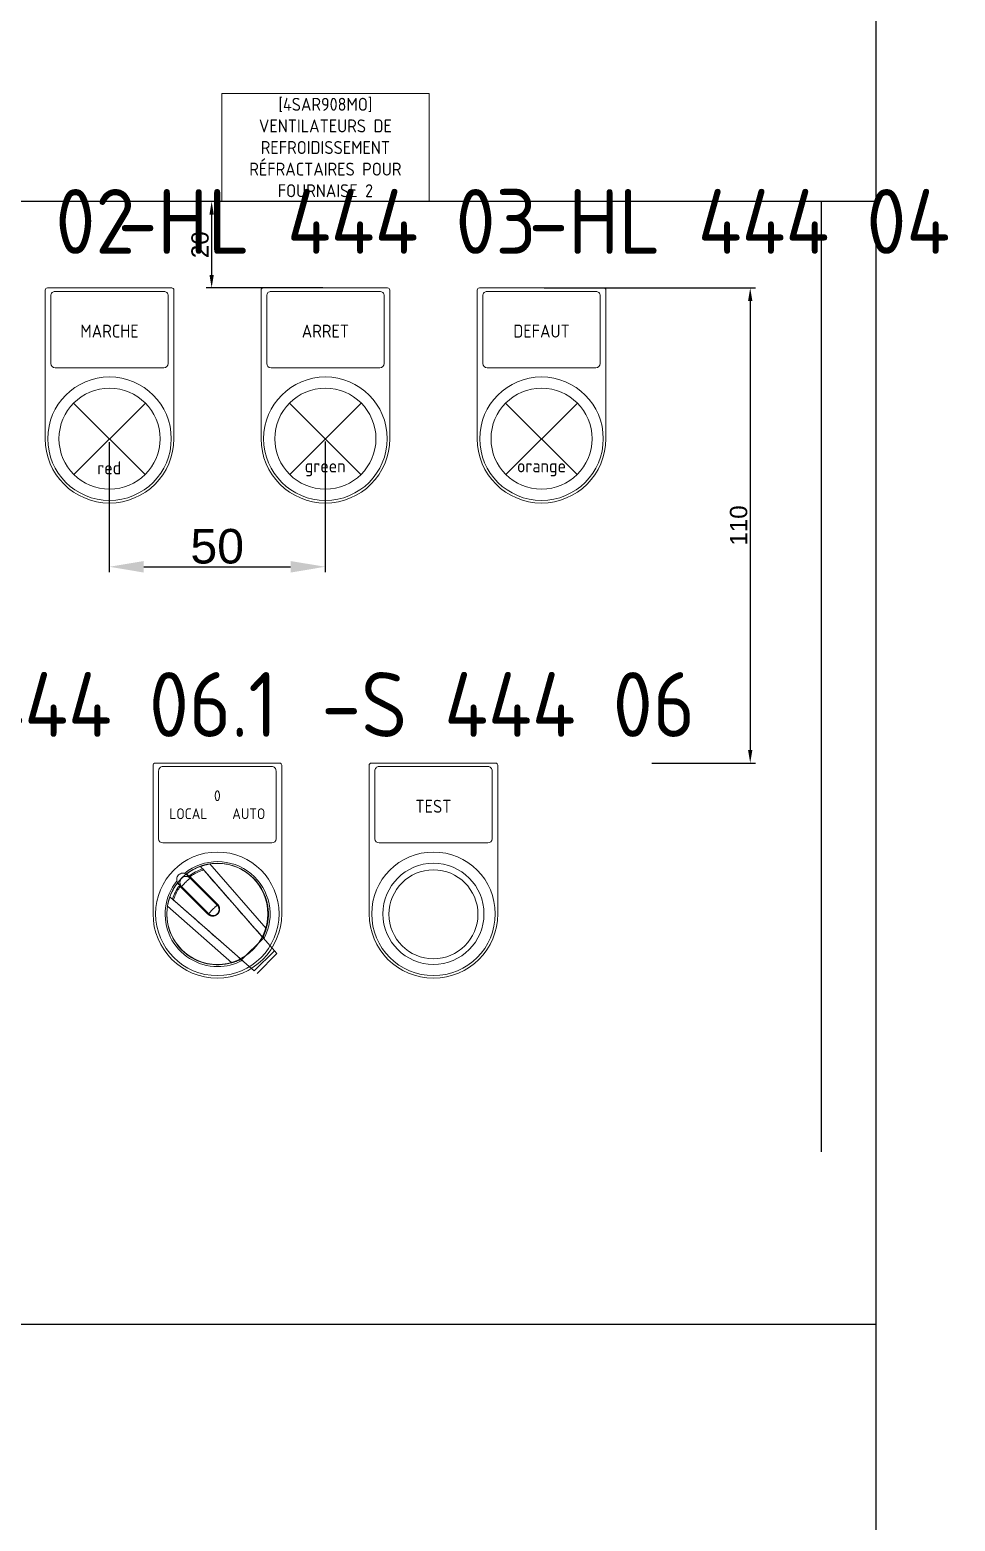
# Model space of a CAD drawing. Header units: millimetres. Extents: x 0 to 69574, y -5 to 41746.
# Drawn here: x 39737.2 to 39951.5, y 15093.9 to 15439.2 of the extents above; entities that cross this region are included whole.
import ezdxf
from ezdxf.enums import TextEntityAlignment as Align

# ---------------------------------------------------------------- set-up
doc = ezdxf.new("R2010")
doc.units = ezdxf.units.MM
doc.set_wipeout_variables(frame=1)
doc.layers.add('! NO PLOT !', color=7, linetype='Continuous', true_color=0xff75dd, plot=False)
doc.layers.add('000-PI-Oprema', color=30, linetype='Continuous', lineweight=5)
doc.layers.add('000-PI-ORMAR', color=2, linetype='Continuous')
doc.layers.add('000-PI_TEXT', color=7, linetype='Continuous')
doc.styles.add('PI0', font='isocpeur.ttf', dxfattribs={"width": 0.9})
doc.styles.get("Standard").update_dxf_attribs({"font": 'arial.ttf'})
doc.dimstyles.new('ISO-25', dxfattribs={"dimtxt": 4, "dimasz": 3, "dimexe": 1.25, "dimexo": 0.625, "dimtad": 1, "dimtxsty": 'Standard', "dimcen": 3, "dimadec": 0, "dimazin": 0, "dimtfac": 1, "dimtmove": 0, "dimatfit": 3, "dimfxl": 1, "dimarcsym": 0})
doc.dimstyles.new('ISO-25-lb', dxfattribs={"dimtxt": 8, "dimasz": 8, "dimexe": 1.25, "dimexo": 0.625, "dimtad": 1, "dimtxsty": 'Standard', "dimcen": 5, "dimadec": 0, "dimazin": 0, "dimtfac": 1, "dimtmove": 0, "dimatfit": 3, "dimfxl": 1, "dimarcsym": 0})

# ---------------------------------------------------------------- blocks, each defined once
blk = doc.blocks.new('podloska')
at = {"layer": '000-PI-Oprema'}
for p, q in [((43278.7, 39063.45), (43278.7, 39097.85)), ((43279.2, 39098.35), (43308, 39098.35)), ((43280, 39080.85), (43280, 39096.55)), ((43281, 39097.55), (43306.2, 39097.55)), ((43307.2, 39080.85), (43307.2, 39096.55)), ((43308.5, 39063.45), (43308.5, 39097.85)), ((43281, 39079.85), (43306.2, 39079.85))]:
    blk.add_line(p, q, dxfattribs=at)
blk.add_circle((43293.6, 39063.45), 14.3, dxfattribs=at)
at = {"layer": '000-PI-Oprema', "ltscale": 0.25}
blk.add_circle((43293.6, 39063.45), 11.7, dxfattribs=at)
at = {"layer": '000-PI-Oprema'}
for centre, radius, start, end in [((43279.2, 39097.85), 0.5, 90, 179.9998), ((43281, 39096.55), 1, 90, 180.0001), ((43306.2, 39096.55), 1, 359.9999, 90), ((43308, 39097.85), 0.5, 0.0002, 90), ((43281, 39080.85), 1, 180, 270), ((43306.2, 39080.85), 1, 270, 0), ((43293.6, 39063.45), 14.9, 180, 0)]:
    blk.add_arc(centre, radius, start, end, dxfattribs=at)
blk = doc.blocks.new('*D1689')
at = {"layer": '! NO PLOT !', "color": 0, "linetype": 'Continuous', "lineweight": -2, "ltscale": 0.25, "transparency": 16777216}
for p, q in [((39755.63, 15343.73), (39755.63, 15313.6)), ((39805.63, 15343.83), (39805.63, 15313.6)), ((39763.63, 15314.85), (39797.63, 15314.85))]:
    blk.add_line(p, q, dxfattribs=at)
at = {"layer": '! NO PLOT !', "color": 0, "ltscale": 0.25, "transparency": 16777216}
for points in [[(39763.63, 15316.18), (39763.63, 15313.51), (39755.63, 15314.85)], [(39797.63, 15316.18), (39797.63, 15313.51), (39805.63, 15314.85)]]:
    blk.add_solid(points, dxfattribs=at)
at = {"layer": 'Defpoints', "color": 0, "ltscale": 0.25, "transparency": 16777216}
for p in [(39755.63, 15344.35), (39805.63, 15344.45), (39805.63, 15314.85)]:
    blk.add_point(p, dxfattribs=at)
at = {"layer": '! NO PLOT !', "color": 0, "ltscale": 0.25, "transparency": 16777216, "insert": (39780.63, 15319.55), "char_height": 8, "attachment_point": 5}
blk.add_mtext('50', dxfattribs=at)
blk = doc.blocks.new('*D1690')
at = {"layer": '! NO PLOT !', "color": 0, "lineweight": -2, "ltscale": 0.25, "transparency": 16777216}
for p, q in [((39856.36, 15379.4), (39905.32, 15379.4)), ((39904.07, 15376.4), (39904.07, 15272.4)), ((39881.28, 15269.4), (39905.32, 15269.4))]:
    blk.add_line(p, q, dxfattribs=at)
at = {"layer": '! NO PLOT !', "color": 0, "ltscale": 0.25, "transparency": 16777216}
for points in [[(39903.57, 15376.4), (39904.57, 15376.4), (39904.07, 15379.4)], [(39903.57, 15272.4), (39904.57, 15272.4), (39904.07, 15269.4)]]:
    blk.add_solid(points, dxfattribs=at)
at = {"layer": 'Defpoints', "color": 0, "ltscale": 0.25, "transparency": 16777216}
for p in [(39855.73, 15379.4), (39880.66, 15269.4), (39904.07, 15269.4)]:
    blk.add_point(p, dxfattribs=at)
at = {"layer": '! NO PLOT !', "color": 0, "ltscale": 0.25, "transparency": 16777216, "insert": (39901.4, 15324.4), "char_height": 4, "attachment_point": 5, "rotation": 90}
blk.add_mtext('110', dxfattribs=at)
blk = doc.blocks.new('*D1709')
at = {"layer": '! NO PLOT !', "color": 0, "lineweight": -2, "ltscale": 0.25, "transparency": 16777216}
for p, q in [((39805.06, 15399.4), (39778.09, 15399.4)), ((39779.34, 15396.4), (39779.34, 15382.4)), ((39805.06, 15379.4), (39778.09, 15379.4))]:
    blk.add_line(p, q, dxfattribs=at)
at = {"layer": '! NO PLOT !', "color": 0, "ltscale": 0.25, "transparency": 16777216}
for points in [[(39778.84, 15396.4), (39779.84, 15396.4), (39779.34, 15399.4)], [(39778.84, 15382.4), (39779.84, 15382.4), (39779.34, 15379.4)]]:
    blk.add_solid(points, dxfattribs=at)
at = {"layer": 'Defpoints', "color": 0, "ltscale": 0.25, "transparency": 16777216}
for p in [(39805.68, 15399.4), (39779.34, 15379.4), (39805.68, 15379.4)]:
    blk.add_point(p, dxfattribs=at)
at = {"layer": '! NO PLOT !', "color": 0, "ltscale": 0.25, "transparency": 16777216, "insert": (39776.67, 15389.4), "char_height": 4, "attachment_point": 5, "rotation": 90}
blk.add_mtext('20', dxfattribs=at)

msp = doc.modelspace()

# ---------------------------------------------------------------- wipeouts: each hides what was drawn before it
msp.add_wipeout([(39609.672, 16761.404), (40000.16, 16761.404), (39999.672, 14778.904), (39609.66, 14776.904)]).dxf.layer = '000-PI-ORMAR'

# ---------------------------------------------------------------- next in the draw order: linework, layer by layer
at = {"layer": '! NO PLOT !'}
msp.add_line((39933.184, 16684.154), (39933.184, 14854.154), dxfattribs=at)
at = {"layer": '! NO PLOT !', "ltscale": 0.25}
for p, q in [((39933.184, 15399.404), (39678.184, 15399.404)), ((39920.511, 15399.404), (39920.511, 15179.404)), ((39933.184, 15139.404), (39678.184, 15139.404))]:
    msp.add_line(p, q, dxfattribs=at)
at = {"layer": '000-PI-Oprema'}
for p, q in [((39747.361, 15352.727), (39763.907, 15336.181)), ((39764.007, 15352.727), (39747.461, 15336.181)), ((39797.361, 15352.727), (39813.907, 15336.181)), ((39814.007, 15352.727), (39797.461, 15336.181)), ((39847.411, 15352.727), (39863.957, 15336.181)), ((39864.057, 15352.727), (39847.511, 15336.181)), ((39773.549, 15243.736), (39773.545, 15243.74)), ((39773.561, 15243.724), (39773.549, 15243.736)), ((39773.582, 15243.704), (39773.561, 15243.724)), ((39773.611, 15243.674), (39773.582, 15243.704)), ((39780.657, 15236.487), (39773.609, 15243.535)), ((39773.649, 15243.636), (39773.611, 15243.674)), ((39773.894, 15243.391), (39773.649, 15243.636)), ((39773.979, 15243.306), (39773.894, 15243.391)), ((39774.073, 15243.212), (39773.979, 15243.306)), ((39781.034, 15236.252), (39774.073, 15243.212)), ((39774.193, 15243.234), (39774.14, 15243.287)), ((39774.22, 15243.206), (39774.193, 15243.234)), ((39774.249, 15243.178), (39774.22, 15243.206)), ((39774.337, 15243.09), (39774.249, 15243.178)), ((39774.337, 15243.09), (39774.596, 15243.274)), ((39780.711, 15236.716), (39774.337, 15243.09)), ((39774.596, 15243.274), (39774.861, 15243.451)), ((39774.861, 15243.451), (39775.132, 15243.619)), ((39775.132, 15243.619), (39775.407, 15243.78)), ((39775.407, 15243.78), (39775.688, 15243.932)), ((39775.688, 15243.932), (39775.973, 15244.076)), ((39775.973, 15244.076), (39776.262, 15244.211)), ((39776.262, 15244.211), (39776.556, 15244.337)), ((39776.556, 15244.337), (39776.854, 15244.455)), ((39776.735, 15245.491), (39776.738, 15245.492)), ((39776.739, 15245.487), (39776.735, 15245.491)), ((39776.738, 15245.492), (39776.746, 15245.495)), ((39776.751, 15245.473), (39776.739, 15245.487)), ((39776.746, 15245.495), (39776.76, 15245.5)), ((39776.771, 15245.45), (39776.751, 15245.473)), ((39776.76, 15245.5), (39776.781, 15245.507)), ((39776.8, 15245.416), (39776.771, 15245.45)), ((39776.781, 15245.507), (39776.807, 15245.517)), ((39776.838, 15245.373), (39776.8, 15245.416)), ((39776.807, 15245.517), (39776.839, 15245.528)), ((39776.885, 15245.319), (39776.838, 15245.373)), ((39776.839, 15245.528), (39776.877, 15245.541)), ((39776.854, 15244.455), (39777.155, 15244.563)), ((39776.877, 15245.541), (39776.92, 15245.556)), ((39776.942, 15245.255), (39776.885, 15245.319)), ((39776.92, 15245.556), (39776.969, 15245.573)), ((39777.008, 15245.18), (39776.942, 15245.255)), ((39776.969, 15245.573), (39777.023, 15245.591)), ((39777.083, 15245.094), (39777.008, 15245.18)), ((39777.023, 15245.591), (39777.081, 15245.61)), ((39777.081, 15245.61), (39777.144, 15245.63)), ((39777.168, 15244.997), (39777.083, 15245.094)), ((39777.144, 15245.63), (39777.211, 15245.651)), ((39777.155, 15244.563), (39777.46, 15244.663)), ((39777.262, 15244.89), (39777.168, 15244.997)), ((39777.211, 15245.651), (39777.28, 15245.673)), ((39777.276, 15244.872), (39777.248, 15244.904)), ((39791.001, 15229.234), (39777.262, 15244.89)), ((39777.305, 15244.839), (39777.276, 15244.872)), ((39777.28, 15245.673), (39777.353, 15245.695)), ((39777.335, 15244.806), (39777.305, 15244.839)), ((39777.365, 15244.771), (39777.335, 15244.806)), ((39777.353, 15245.695), (39777.43, 15245.718)), ((39777.396, 15244.736), (39777.365, 15244.771)), ((39777.428, 15244.7), (39777.396, 15244.736)), ((39777.46, 15244.663), (39777.428, 15244.7)), ((39777.43, 15245.718), (39777.511, 15245.741)), ((39778.19, 15243.831), (39777.46, 15244.663)), ((39777.511, 15245.741), (39777.596, 15245.765)), ((39777.596, 15245.765), (39777.685, 15245.789)), ((39777.685, 15245.789), (39777.778, 15245.814)), ((39777.778, 15245.814), (39777.873, 15245.838)), ((39777.873, 15245.838), (39777.971, 15245.862)), ((39777.971, 15245.862), (39778.072, 15245.886)), ((39778.072, 15245.886), (39778.174, 15245.909)), ((39778.174, 15245.909), (39778.278, 15245.932)), ((39778.92, 15242.999), (39778.19, 15243.831)), ((39778.278, 15245.932), (39778.383, 15245.953)), ((39778.383, 15245.953), (39778.488, 15245.974)), ((39778.488, 15245.974), (39778.594, 15245.994)), ((39778.594, 15245.994), (39778.699, 15246.013)), ((39778.699, 15246.013), (39778.804, 15246.031)), ((39778.804, 15246.031), (39778.907, 15246.048)), ((39791.999, 15231.129), (39778.907, 15246.048)), ((39779.65, 15242.167), (39778.92, 15242.999)), ((39771.088, 15239.191), (39771.232, 15239.476)), ((39771.232, 15239.476), (39771.384, 15239.756)), ((39771.384, 15239.756), (39771.544, 15240.032)), ((39771.428, 15241.615), (39771.424, 15241.619)), ((39771.44, 15241.603), (39771.428, 15241.615)), ((39771.46, 15241.582), (39771.44, 15241.603)), ((39771.49, 15241.553), (39771.46, 15241.582)), ((39771.528, 15241.515), (39771.49, 15241.553)), ((39771.575, 15241.468), (39771.528, 15241.515)), ((39771.544, 15240.032), (39771.713, 15240.303)), ((39771.631, 15241.411), (39771.575, 15241.468)), ((39779.137, 15234.047), (39771.629, 15241.555)), ((39771.697, 15241.345), (39771.631, 15241.411)), ((39771.773, 15241.27), (39771.697, 15241.345)), ((39771.713, 15240.303), (39771.89, 15240.568)), ((39771.858, 15241.185), (39771.773, 15241.27)), ((39771.952, 15241.091), (39771.858, 15241.185)), ((39771.958, 15240.944), (39771.877, 15241.024)), ((39771.89, 15240.568), (39772.074, 15240.827)), ((39778.912, 15234.13), (39771.952, 15241.091)), ((39771.986, 15240.915), (39771.958, 15240.944)), ((39772.074, 15240.827), (39771.986, 15240.915)), ((39778.448, 15234.453), (39772.074, 15240.827)), ((39780.38, 15241.336), (39779.65, 15242.167)), ((39781.109, 15240.504), (39780.38, 15241.336)), ((39781.839, 15239.673), (39781.109, 15240.504)), ((39782.568, 15238.842), (39781.839, 15239.673)), ((39769.116, 15236.257), (39769.133, 15236.36)), ((39784.034, 15223.165), (39769.116, 15236.257)), ((39769.133, 15236.36), (39769.151, 15236.464)), ((39769.151, 15236.464), (39769.169, 15236.57)), ((39769.169, 15236.57), (39769.189, 15236.675)), ((39769.189, 15236.675), (39769.21, 15236.781)), ((39769.21, 15236.781), (39769.232, 15236.886)), ((39769.232, 15236.886), (39769.255, 15236.99)), ((39769.255, 15236.99), (39769.278, 15237.092)), ((39769.278, 15237.092), (39769.302, 15237.192)), ((39769.302, 15237.192), (39769.326, 15237.291)), ((39769.326, 15237.291), (39769.35, 15237.386)), ((39769.35, 15237.386), (39769.375, 15237.478)), ((39769.375, 15237.478), (39769.399, 15237.567)), ((39769.399, 15237.567), (39769.423, 15237.653)), ((39769.423, 15237.653), (39769.446, 15237.734)), ((39769.446, 15237.734), (39769.469, 15237.811)), ((39769.469, 15237.811), (39769.491, 15237.883)), ((39769.491, 15237.883), (39769.512, 15237.953)), ((39769.512, 15237.953), (39769.534, 15238.02)), ((39769.534, 15238.02), (39769.554, 15238.082)), ((39769.554, 15238.082), (39769.573, 15238.141)), ((39769.573, 15238.141), (39769.591, 15238.195)), ((39769.591, 15238.195), (39769.608, 15238.244)), ((39769.608, 15238.244), (39769.623, 15238.287)), ((39769.623, 15238.287), (39769.636, 15238.325)), ((39769.636, 15238.325), (39769.647, 15238.357)), ((39769.647, 15238.357), (39769.656, 15238.383)), ((39769.656, 15238.383), (39769.664, 15238.403)), ((39769.664, 15238.403), (39769.669, 15238.418)), ((39769.669, 15238.418), (39769.672, 15238.426)), ((39769.672, 15238.426), (39769.673, 15238.429)), ((39769.677, 15238.425), (39769.673, 15238.429)), ((39769.691, 15238.413), (39769.677, 15238.425)), ((39769.714, 15238.393), (39769.691, 15238.413)), ((39769.747, 15238.364), (39769.714, 15238.393)), ((39769.791, 15238.326), (39769.747, 15238.364)), ((39769.844, 15238.278), (39769.791, 15238.326)), ((39769.909, 15238.222), (39769.844, 15238.278)), ((39769.984, 15238.156), (39769.909, 15238.222)), ((39770.07, 15238.081), (39769.984, 15238.156)), ((39770.166, 15237.996), (39770.07, 15238.081)), ((39770.274, 15237.902), (39770.166, 15237.996)), ((39770.292, 15237.888), (39770.26, 15237.916)), ((39785.93, 15224.163), (39770.274, 15237.902)), ((39770.324, 15237.859), (39770.292, 15237.888)), ((39770.358, 15237.829), (39770.324, 15237.859)), ((39770.393, 15237.799), (39770.358, 15237.829)), ((39770.428, 15237.768), (39770.393, 15237.799)), ((39770.464, 15237.736), (39770.428, 15237.768)), ((39770.501, 15237.704), (39770.464, 15237.736)), ((39770.501, 15237.704), (39770.601, 15238.009)), ((39771.333, 15236.974), (39770.501, 15237.704)), ((39770.601, 15238.009), (39770.709, 15238.31)), ((39770.709, 15238.31), (39770.827, 15238.607)), ((39770.827, 15238.607), (39770.953, 15238.901)), ((39770.953, 15238.901), (39771.088, 15239.191)), ((39772.165, 15236.244), (39771.333, 15236.974)), ((39772.997, 15235.514), (39772.165, 15236.244)), ((39781.117, 15236.027), (39780.657, 15236.487)), ((39780.76, 15236.664), (39780.711, 15236.716)), ((39780.807, 15236.61), (39780.76, 15236.664)), ((39780.852, 15236.554), (39780.807, 15236.61)), ((39780.894, 15236.496), (39780.852, 15236.554)), ((39780.934, 15236.436), (39780.894, 15236.496)), ((39780.971, 15236.374), (39780.934, 15236.436)), ((39781.005, 15236.311), (39780.971, 15236.374)), ((39781.036, 15236.246), (39781.005, 15236.311)), ((39781.064, 15236.18), (39781.036, 15236.246)), ((39781.089, 15236.113), (39781.064, 15236.18)), ((39781.112, 15236.045), (39781.089, 15236.113)), ((39781.131, 15235.976), (39781.112, 15236.045)), ((39781.147, 15235.906), (39781.131, 15235.976)), ((39781.159, 15235.835), (39781.147, 15235.906)), ((39783.298, 15238.01), (39782.568, 15238.842)), ((39784.756, 15236.348), (39783.298, 15238.01)), ((39785.485, 15235.518), (39784.756, 15236.348)), ((39773.828, 15234.784), (39772.997, 15235.514)), ((39774.66, 15234.054), (39773.828, 15234.784)), ((39775.491, 15233.325), (39774.66, 15234.054)), ((39776.322, 15232.595), (39775.491, 15233.325)), ((39777.153, 15231.866), (39776.322, 15232.595)), ((39778.5, 15234.404), (39778.448, 15234.453)), ((39778.554, 15234.356), (39778.5, 15234.404)), ((39778.61, 15234.312), (39778.554, 15234.356)), ((39778.668, 15234.269), (39778.61, 15234.312)), ((39778.728, 15234.23), (39778.668, 15234.269)), ((39778.79, 15234.193), (39778.728, 15234.23)), ((39778.853, 15234.159), (39778.79, 15234.193)), ((39778.917, 15234.128), (39778.853, 15234.159)), ((39778.984, 15234.1), (39778.917, 15234.128)), ((39779.051, 15234.074), (39778.984, 15234.1)), ((39779.119, 15234.052), (39779.051, 15234.074)), ((39779.188, 15234.033), (39779.119, 15234.052)), ((39779.258, 15234.017), (39779.188, 15234.033)), ((39779.329, 15234.004), (39779.258, 15234.017)), ((39779.4, 15233.995), (39779.329, 15234.004)), ((39779.472, 15233.988), (39779.4, 15233.995)), ((39779.543, 15233.985), (39779.472, 15233.988)), ((39779.615, 15233.985), (39779.543, 15233.985)), ((39779.615, 15233.985), (39779.687, 15233.988)), ((39779.687, 15233.988), (39779.758, 15233.995)), ((39779.758, 15233.995), (39779.829, 15234.004)), ((39779.829, 15234.004), (39779.9, 15234.017)), ((39779.9, 15234.017), (39779.97, 15234.033)), ((39779.97, 15234.033), (39780.039, 15234.052)), ((39780.039, 15234.052), (39780.108, 15234.074)), ((39780.108, 15234.074), (39780.175, 15234.1)), ((39780.175, 15234.1), (39780.241, 15234.128)), ((39780.241, 15234.128), (39780.306, 15234.159)), ((39780.306, 15234.159), (39780.369, 15234.193)), ((39780.369, 15234.193), (39780.43, 15234.23)), ((39780.43, 15234.23), (39780.49, 15234.269)), ((39780.49, 15234.269), (39780.548, 15234.312)), ((39780.548, 15234.312), (39780.605, 15234.356)), ((39780.605, 15234.356), (39780.659, 15234.404)), ((39780.659, 15234.404), (39780.711, 15234.453)), ((39780.711, 15234.453), (39780.76, 15234.505)), ((39780.76, 15234.505), (39780.807, 15234.559)), ((39780.807, 15234.559), (39780.852, 15234.615)), ((39780.852, 15234.615), (39780.894, 15234.673)), ((39780.894, 15234.673), (39780.934, 15234.733)), ((39780.934, 15234.733), (39780.971, 15234.795)), ((39780.971, 15234.795), (39781.005, 15234.858)), ((39781.005, 15234.858), (39781.036, 15234.923)), ((39781.036, 15234.923), (39781.064, 15234.989)), ((39781.064, 15234.989), (39781.089, 15235.056)), ((39781.089, 15235.056), (39781.112, 15235.125)), ((39781.112, 15235.125), (39781.131, 15235.194)), ((39781.131, 15235.194), (39781.147, 15235.264)), ((39781.147, 15235.264), (39781.16, 15235.334)), ((39781.169, 15235.764), (39781.159, 15235.835)), ((39781.16, 15235.334), (39781.169, 15235.406)), ((39781.176, 15235.692), (39781.169, 15235.764)), ((39781.169, 15235.406), (39781.176, 15235.477)), ((39781.179, 15235.621), (39781.176, 15235.692)), ((39781.176, 15235.477), (39781.179, 15235.549)), ((39781.179, 15235.549), (39781.179, 15235.621)), ((39786.214, 15234.687), (39785.485, 15235.518)), ((39786.943, 15233.856), (39786.214, 15234.687)), ((39787.672, 15233.026), (39786.943, 15233.856)), ((39789.129, 15231.365), (39787.672, 15233.026)), ((39778.815, 15230.408), (39777.153, 15231.866)), ((39779.646, 15229.678), (39778.815, 15230.408)), ((39780.477, 15228.949), (39779.646, 15229.678)), ((39789.858, 15230.535), (39789.129, 15231.365)), ((39791.314, 15228.875), (39789.858, 15230.535)), ((39790.174, 15230.175), (39790.175, 15230.176)), ((39791, 15229.233), (39791.001, 15229.234)), ((39791.32, 15228.871), (39791.001, 15229.234)), ((39791.334, 15229.166), (39791.337, 15229.229)), ((39791.336, 15229.103), (39791.334, 15229.166)), ((39791.344, 15229.042), (39791.336, 15229.103)), ((39791.337, 15229.229), (39791.345, 15229.294)), ((39791.357, 15228.981), (39791.344, 15229.042)), ((39791.345, 15229.294), (39791.358, 15229.359)), ((39791.375, 15228.922), (39791.357, 15228.981)), ((39791.358, 15229.359), (39791.375, 15229.426)), ((39791.375, 15229.426), (39791.396, 15229.495)), ((39791.396, 15229.495), (39791.422, 15229.565)), ((39791.422, 15229.565), (39791.45, 15229.638)), ((39791.45, 15229.638), (39791.482, 15229.713)), ((39791.482, 15229.713), (39791.556, 15229.883)), ((39791.556, 15229.883), (39791.632, 15230.07)), ((39791.632, 15230.07), (39791.71, 15230.27)), ((39791.71, 15230.27), (39791.788, 15230.48)), ((39791.788, 15230.48), (39791.863, 15230.696)), ((39791.863, 15230.696), (39791.934, 15230.914)), ((39791.934, 15230.914), (39791.999, 15231.129)), ((39781.308, 15228.221), (39780.477, 15228.949)), ((39782.138, 15227.492), (39781.308, 15228.221)), ((39784.629, 15225.306), (39782.138, 15227.492)), ((39786.289, 15223.849), (39791.314, 15228.875)), ((39786.293, 15223.844), (39791.32, 15228.871)), ((39789.225, 15221.271), (39793.893, 15225.939)), ((39793.893, 15225.939), (39791.32, 15228.871)), ((39791.398, 15228.863), (39791.375, 15228.922)), ((39791.427, 15228.803), (39791.398, 15228.863)), ((39791.461, 15228.744), (39791.427, 15228.803)), ((39791.499, 15228.684), (39791.461, 15228.744)), ((39791.543, 15228.624), (39791.499, 15228.684)), ((39791.591, 15228.564), (39791.543, 15228.624)), ((39791.643, 15228.503), (39791.591, 15228.564)), ((39794.44, 15225.316), (39793.893, 15225.939)), ((39784.034, 15223.165), (39784.171, 15223.206)), ((39784.171, 15223.206), (39784.309, 15223.249)), ((39784.309, 15223.249), (39784.448, 15223.295)), ((39784.448, 15223.295), (39784.586, 15223.342)), ((39784.586, 15223.342), (39784.722, 15223.39)), ((39786.289, 15223.849), (39784.629, 15225.306)), ((39784.722, 15223.39), (39784.856, 15223.439)), ((39784.856, 15223.439), (39784.986, 15223.489)), ((39784.986, 15223.489), (39785.111, 15223.539)), ((39784.988, 15224.989), (39784.989, 15224.99)), ((39785.111, 15223.539), (39785.231, 15223.588)), ((39785.231, 15223.588), (39785.345, 15223.636)), ((39785.345, 15223.636), (39785.451, 15223.682)), ((39785.451, 15223.682), (39785.525, 15223.713)), ((39785.525, 15223.713), (39785.598, 15223.742)), ((39785.598, 15223.742), (39785.669, 15223.767)), ((39785.669, 15223.767), (39785.738, 15223.789)), ((39785.738, 15223.789), (39785.806, 15223.806)), ((39785.806, 15223.806), (39785.871, 15223.819)), ((39785.871, 15223.819), (39785.935, 15223.827)), ((39785.93, 15224.163), (39785.931, 15224.164)), ((39786.293, 15223.844), (39785.93, 15224.163)), ((39785.935, 15223.827), (39785.998, 15223.83)), ((39786.06, 15223.827), (39785.998, 15223.83)), ((39786.122, 15223.82), (39786.06, 15223.827)), ((39786.183, 15223.807), (39786.122, 15223.82)), ((39786.243, 15223.789), (39786.183, 15223.807)), ((39786.302, 15223.765), (39786.243, 15223.789)), ((39789.225, 15221.271), (39786.293, 15223.844)), ((39786.361, 15223.737), (39786.302, 15223.765)), ((39786.42, 15223.703), (39786.361, 15223.737)), ((39786.479, 15223.664), (39786.42, 15223.703)), ((39786.539, 15223.621), (39786.479, 15223.664)), ((39786.6, 15223.573), (39786.539, 15223.621)), ((39786.661, 15223.521), (39786.6, 15223.573)), ((39789.848, 15220.724), (39794.44, 15225.316))]:
    msp.add_line(p, q, dxfattribs=at)
msp.add_lwpolyline([(39781.684, 15424.404), (39829.684, 15424.404), (39829.684, 15399.404), (39781.684, 15399.404)], close=True, dxfattribs=at)
for points in [[(39773.131, 15243.849), (39772.882, 15243.911), (39772.623, 15243.924), (39772.363, 15243.887), (39772.111, 15243.8), (39771.877, 15243.668), (39771.669, 15243.495), (39771.496, 15243.287), (39771.364, 15243.053), (39771.277, 15242.801), (39771.24, 15242.541), (39771.252, 15242.281), (39771.315, 15242.033)], [(39774.375, 15242.769), (39774.163, 15242.942), (39773.922, 15243.071), (39773.66, 15243.15), (39773.387, 15243.177), (39773.114, 15243.15), (39772.852, 15243.07), (39772.61, 15242.94), (39772.398, 15242.766), (39772.224, 15242.554), (39772.094, 15242.312), (39772.014, 15242.05), (39771.987, 15241.777), (39772.013, 15241.504), (39772.093, 15241.242), (39772.221, 15241.001), (39772.395, 15240.789)], [(39773.609, 15243.535), (39773.386, 15243.716), (39773.131, 15243.849)], [(39771.315, 15242.033), (39771.447, 15241.778), (39771.629, 15241.555)], [(39774.375, 15242.769), (39774.344, 15242.761), (39774.277, 15242.716), (39774.175, 15242.635), (39774.043, 15242.52), (39773.886, 15242.378), (39773.71, 15242.212), (39773.52, 15242.03), (39773.326, 15241.838), (39773.134, 15241.643), (39772.952, 15241.454), (39772.786, 15241.278), (39772.643, 15241.12), (39772.529, 15240.988), (39772.448, 15240.887), (39772.403, 15240.819), (39772.395, 15240.789)], [(39780.657, 15236.487), (39780.627, 15236.479), (39780.559, 15236.434), (39780.458, 15236.352), (39780.326, 15236.238), (39780.168, 15236.096), (39779.992, 15235.93), (39779.803, 15235.747), (39779.608, 15235.555), (39779.416, 15235.361), (39779.234, 15235.172), (39779.068, 15234.996), (39778.926, 15234.838), (39778.811, 15234.706), (39778.73, 15234.605), (39778.685, 15234.537), (39778.677, 15234.507)], [(39778.677, 15234.507), (39778.889, 15234.333), (39779.131, 15234.204), (39779.393, 15234.125), (39779.666, 15234.098), (39779.939, 15234.125), (39780.201, 15234.205), (39780.443, 15234.334), (39780.655, 15234.509), (39780.829, 15234.721), (39780.959, 15234.963), (39781.039, 15235.225), (39781.066, 15235.498), (39781.039, 15235.771), (39780.96, 15236.033), (39780.831, 15236.275), (39780.657, 15236.487)]]:
    msp.add_lwpolyline(points, dxfattribs=at)
msp.add_circle((39830.709, 15234.404), 10.3, dxfattribs=at)
for centre, radius, start, end in [((39780.725, 15234.439), 12.15, 332.06339, 129.08147), ((39780.725, 15234.439), 11.75, 109.84984, 128.23046), ((39780.725, 15234.439), 11.01, 126.64371, 127.16937), ((39780.711, 15234.453), 11.01, 108.33018, 126.64371), ((39780.725, 15234.439), 11.01, 108.33018, 108.33753), ((39780.725, 15234.439), 11.75, 343.63927, 98.89794), ((39780.725, 15234.439), 12.15, 140.91853, 270), ((39780.725, 15234.439), 11.75, 142.33437, 160.15016), ((39780.711, 15234.453), 11.01, 143.35629, 161.66982), ((39780.725, 15234.439), 11.75, 141.76954, 142.33437), ((39780.725, 15234.439), 11.01, 142.83063, 143.35629), ((39780.725, 15234.439), 11.75, 171.10206, 286.36073), ((39780.725, 15234.439), 11.01, 161.66247, 161.66982), ((39780.725, 15234.439), 12.15, 270, 297.93658)]:
    msp.add_arc(centre, radius, start, end, dxfattribs=at)

# ---------------------------------------------------------------- next in the draw order: block references
for p in [(-3537.912, -23718.947), (-3487.912, -23718.947), (-3437.862, -23718.947), (-3512.937, -23828.947), (-3462.887, -23828.947)]:
    msp.add_blockref('podloska', p, dxfattribs=at)

# ---------------------------------------------------------------- next in the draw order: texts
at = {"layer": '! NO PLOT !', "char_height": 3, "width": 27.82747, "attachment_point": 5, "style": 'PI0'}
for s, insert in [('{\\fISOCPEUR|b0|i0|c238|p34;red}', (39755.634, 15337.75)), ('{\\fISOCPEUR|b0|i0|c238|p34;green}', (39805.634, 15337.75)), ('{\\fISOCPEUR|b0|i0|c238|p34;orange}', (39855.734, 15337.75))]:
    msp.add_mtext(s, dxfattribs=dict(at, insert=insert))
at = {"layer": '000-PI_TEXT', "style": 'PI0', "width": 0.9}
for s, p in [('-HL 444 02', (39713.279, 15394.824)), ('-HL 444 03', (39806.091, 15394.824)), ('-HL 444 04', (39901.564, 15394.824)), ('-S 444 06.1', (39745.97, 15282.992)), ('-S 444 06', (39848.019, 15282.992))]:
    msp.add_text(s, height=15, dxfattribs=at).set_placement(p, align=Align.MIDDLE)
at = {"layer": '000-PI_TEXT', "linetype": 'Continuous', "insert": (39781.684, 15411.904), "char_height": 3, "width": 48, "attachment_point": 4, "style": 'PI0'}
msp.add_mtext('\\pxqc;[4SAR908MO]\\PVENTILATEURS DE REFROIDISSEMENT RÉFRACTAIRES POUR FOURNAISE 2', dxfattribs=at)
at = {"layer": '000-PI_TEXT', "attachment_point": 5, "style": 'PI0'}
for s, insert, char_height, width in [('{\\fISOCPEUR|b0|i0|c238|p34;MARCHE}', (39755.684, 15369.404), 3, 27.82747), ('{\\fISOCPEUR|b0|i0|c238|p34;ARRET}', (39805.684, 15369.404), 3, 27.82747), ('{\\fISOCPEUR|b0|i0|c238|p34;DEFAUT}', (39855.734, 15369.404), 3, 27.82747), ('{\\fISOCPEUR|b0|i0|c238|p34;0}\\PLOCAL    {\\fISOCPEUR|b0|i0|c238|p34;AUTO}', (39780.659, 15259.754), 2.5, 24.5), ('{\\fISOCPEUR|b0|i0|c238|p34;TEST}', (39830.709, 15259.404), 3, 24.5)]:
    msp.add_mtext(s, dxfattribs=dict(at, insert=insert, char_height=char_height, width=width))

# ---------------------------------------------------------------- next in the draw order: dimensions: what is measured, and where the dimension line sits
at = {"layer": '! NO PLOT !', "ltscale": 0.25}
for base, p1, p2, picture, middle in [((39779.336, 15379.404), (39805.684, 15399.404), (39805.684, 15379.404), '*D1709', (39776.669, 15389.404)), ((39904.071, 15269.404), (39855.734, 15379.404), (39880.659, 15269.404), '*D1690', (39901.404, 15324.404))]:
    dim = msp.add_linear_dim(base=base, p1=p1, p2=p2, angle=90, dimstyle='ISO-25', dxfattribs=at)
    dim.commit()
    dim.dimension.update_dxf_attribs({"geometry": picture, "text_midpoint": middle})
dim = msp.add_linear_dim(base=(39805.634, 15314.845), p1=(39755.634, 15344.354), p2=(39805.634, 15344.454), dimstyle='ISO-25-lb', dxfattribs=at)
dim.commit()
dim.dimension.update_dxf_attribs({"geometry": '*D1689', "text_midpoint": (39780.634, 15319.555)})

doc.saveas('drawing.dxf')
